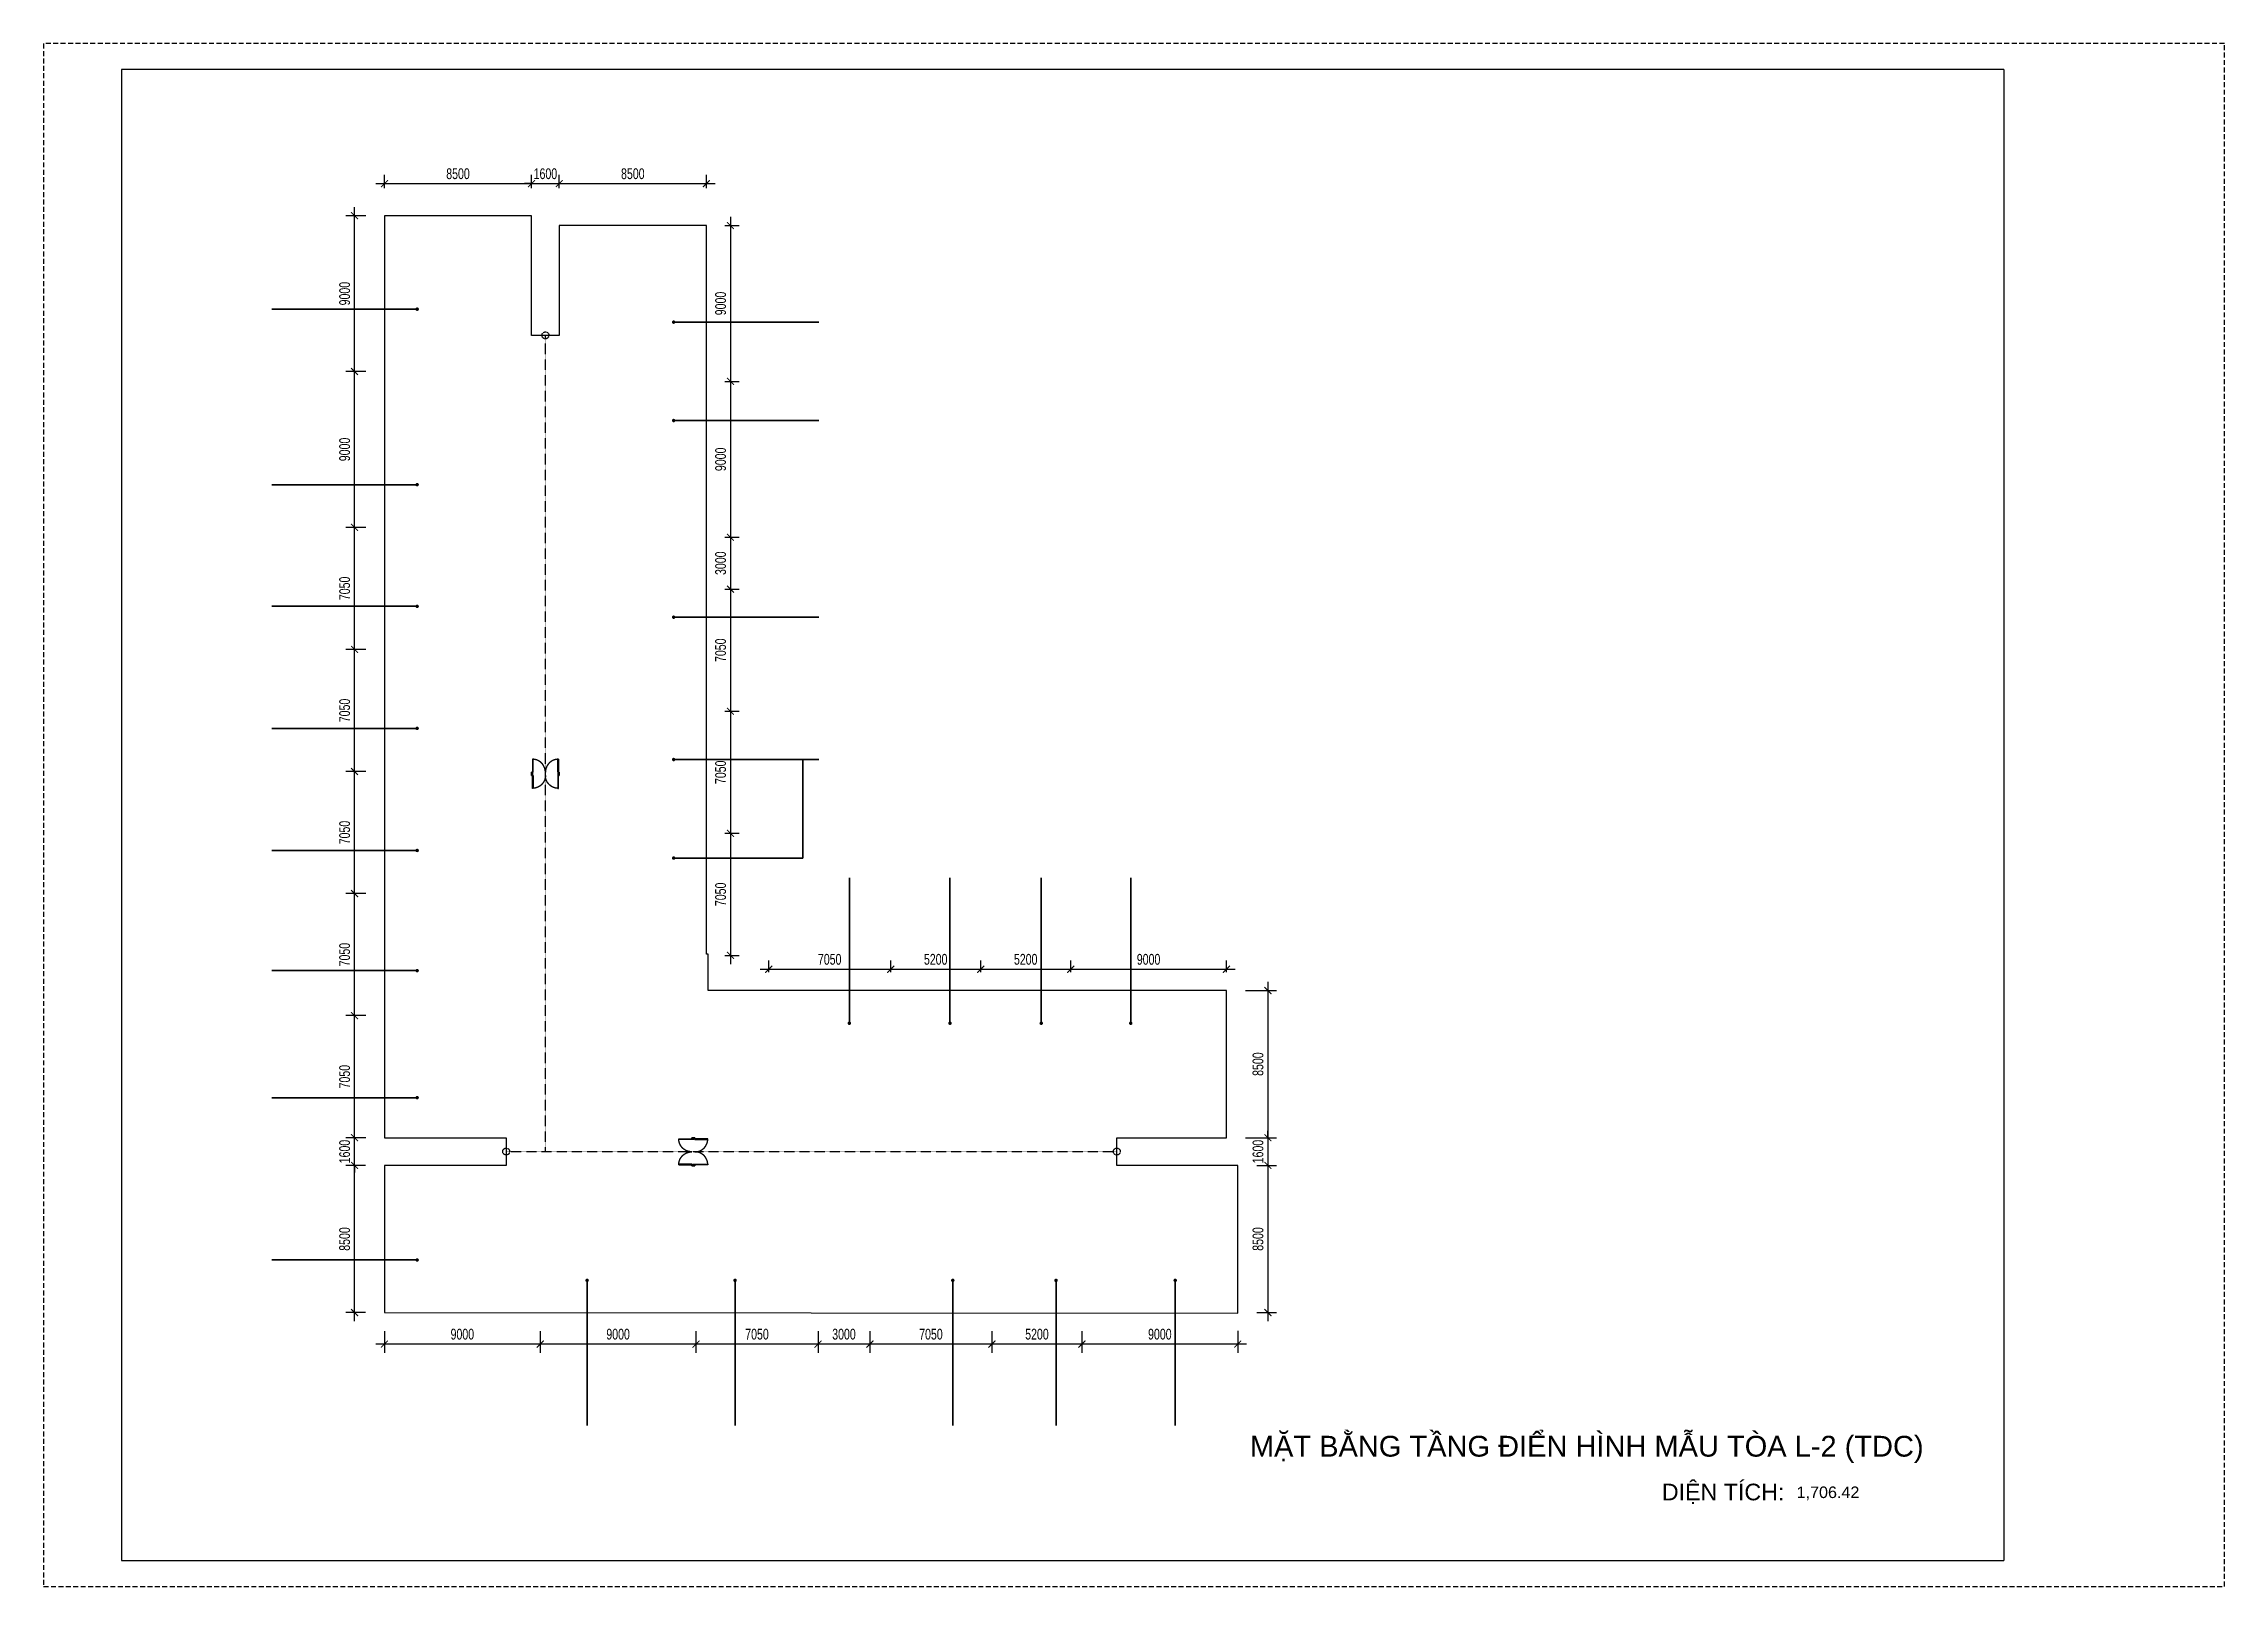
# Model space of a CAD drawing. Header units: millimetres. Extents: x 43 to 126043, y -89269 to -169.
import ezdxf
from ezdxf.enums import TextEntityAlignment as Align

# ---------------------------------------------------------------- set-up
doc = ezdxf.new("R2010")
doc.units = ezdxf.units.MM
doc.linetypes.add('HIDDEN', pattern=[9.525, 6.35, -3.175])
doc.layers.get('0').update_dxf_attribs({"color": 231})
doc.layers.get('DefPoints').update_dxf_attribs({"color": 191})
doc.layers.add('A-DOOR', color=142, linetype='Continuous')
doc.layers.add('MDI-BAO', color=1, linetype='Continuous')
for name, color, linetype, lineweight in [('A-SHBD', 7, 'Continuous', 35), ('A-TEXT', 255, 'Continuous', 25), ('text', 7, 'Continuous', 20)]:
    doc.layers.add(name, color=color, linetype=linetype, lineweight=lineweight)
doc.layers.add('MDI-HANHLANG', color=5, linetype='HIDDEN', plot=False)
doc.styles.add('250602-MB CO CAU CĂN HO X1-3A-1$0$style1', font='arial.ttf')
doc.styles.add('DIM', font='arial.ttf', dxfattribs={"width": 0.7})
doc.styles.add('VTK_Arial', font='arial.ttf', dxfattribs={"width": 0.8})
doc.dimstyles.new('1-500', dxfattribs={"dimscale": 500, "dimtxt": 1.25, "dimasz": 0.8, "dimexe": 1, "dimexo": 1, "dimgap": 0.5, "dimtad": 1, "dimdec": 0, "dimrnd": 10, "dimdsep": 46, "dimtxsty": 'DIM', "dimblk1": 'ARCHTICK', "dimblk2": 'ARCHTICK', "dimsah": 1, "dimcen": 0, "dimdle": 1, "dimclrd": 256, "dimclre": 256, "dimclrt": 7, "dimadec": 0, "dimazin": 0, "dimtfac": 1, "dimtdec": 0, "dimtix": 1, "dimtmove": 2, "dimatfit": 0, "dimldrblk": 'ARCHTICK', "dimfxl": 1, "dimtolj": 1, "dimarcsym": 0})
doc.dimstyles.new('250602-MB CO CAU CĂN HO X1-3A-1$0$Dim_50', dxfattribs={"dimscale": 50, "dimtxt": 2, "dimasz": 1.5, "dimexe": 1, "dimexo": 0, "dimgap": 1, "dimtad": 1, "dimdec": 0, "dimlfac": -1, "dimzin": 12, "dimdsep": 46, "dimtxsty": '250602-MB CO CAU CĂN HO X1-3A-1$0$style1', "dimblk1": '250602-MB CO CAU CĂN HO X1-3A-1$0$_ARCHTICK', "dimblk2": '250602-MB CO CAU CĂN HO X1-3A-1$0$_ARCHTICK', "dimsah": 1, "dimcen": 1.5, "dimdle": 1.5, "dimclrd": 256, "dimclre": 256, "dimclrt": 2, "dimadec": 1, "dimazin": 3, "dimtm": 1e-09, "dimtfac": 0.416667, "dimtdec": 0, "dimtix": 1, "dimtmove": 2, "dimatfit": 3, "dimfxl": 7, "dimfxlon": 1, "dimtolj": 1, "dimtzin": 0, "dimlwd": -1, "dimlwe": -1, "dimarcsym": 1})

# ---------------------------------------------------------------- blocks, each defined once
blk = doc.blocks.new('VTK-A1_BoKhungTen')
at = {"layer": 'DefPoints', "linetype": 'HIDDEN', "ltscale": 0.3}
blk.add_lwpolyline([(0, -594), (840, -594), (840, 0), (0, 0)], close=True, dxfattribs=at)
at = {"layer": 'DefPoints'}
for points in [[(755, -10), (30, -10), (30, -584), (755, -584)], [(755, -10), (755, -584)]]:
    blk.add_lwpolyline(points, dxfattribs=at)
blk = doc.blocks.new('*U178')
for p, q in [((-650, -90), (-650, -50)), ((-100, -70), (-650, -70)), ((-100, -90), (-100, -50)), ((-650, -1510), (-650, -1550)), ((-100, -1530), (-650, -1530)), ((-100, -1510), (-100, -1550))]:
    blk.add_line(p, q)
for points in [[(180, 0), (180, -60), (40, -60), (40, -50), (0, -50), (0, 0)], [(0, -50), (0, -90), (-750, -90), (-750, -50)], [(0, -1550), (0, -1510), (-750, -1510), (-750, -1550)], [(180, -1600), (180, -1540), (40, -1540), (40, -1550), (0, -1550), (0, -1600)]]:
    blk.add_lwpolyline(points, close=True)
at = {"linetype": 'HIDDEN', "ltscale": 1000}
for centre, start, end in [((0, -50), 180.00004, 270), ((0, -1550), 90, 179.99996)]:
    blk.add_arc(centre, 750, start, end, dxfattribs=at)
blk = doc.blocks.new('*U181')
for p, q in [((-650, -90), (-650, -50)), ((-100, -70), (-650, -70)), ((-100, -90), (-100, -50)), ((-650, -1510), (-650, -1550)), ((-100, -1530), (-650, -1530)), ((-100, -1510), (-100, -1550))]:
    blk.add_line(p, q)
for points in [[(180, 0), (180, -60), (40, -60), (40, -50), (0, -50), (0, 0)], [(0, -50), (0, -90), (-750, -90), (-750, -50)], [(0, -1550), (0, -1510), (-750, -1510), (-750, -1550)], [(180, -1600), (180, -1540), (40, -1540), (40, -1550), (0, -1550), (0, -1600)]]:
    blk.add_lwpolyline(points, close=True)
at = {"linetype": 'HIDDEN', "ltscale": 1000}
for centre, start, end in [((0, -50), 180.00004, 270), ((0, -1550), 90, 179.99996)]:
    blk.add_arc(centre, 750, start, end, dxfattribs=at)
blk = doc.blocks.new('*U179')
for p, q in [((-650, -90), (-650, -50)), ((-100, -70), (-650, -70)), ((-100, -90), (-100, -50)), ((-650, -1510), (-650, -1550)), ((-100, -1530), (-650, -1530)), ((-100, -1510), (-100, -1550))]:
    blk.add_line(p, q)
for points in [[(180, 0), (180, -60), (40, -60), (40, -50), (0, -50), (0, 0)], [(0, -50), (0, -90), (-750, -90), (-750, -50)], [(0, -1550), (0, -1510), (-750, -1510), (-750, -1550)], [(180, -1600), (180, -1540), (40, -1540), (40, -1550), (0, -1550), (0, -1600)]]:
    blk.add_lwpolyline(points, close=True)
at = {"linetype": 'HIDDEN', "ltscale": 1000}
for centre, start, end in [((0, -50), 180.00004, 270), ((0, -1550), 90, 179.99996)]:
    blk.add_arc(centre, 750, start, end, dxfattribs=at)
blk = doc.blocks.new('*U180')
for p, q in [((-650, -90), (-650, -50)), ((-100, -70), (-650, -70)), ((-100, -90), (-100, -50)), ((-650, -1510), (-650, -1550)), ((-100, -1530), (-650, -1530)), ((-100, -1510), (-100, -1550))]:
    blk.add_line(p, q)
for points in [[(180, 0), (180, -60), (40, -60), (40, -50), (0, -50), (0, 0)], [(0, -50), (0, -90), (-750, -90), (-750, -50)], [(0, -1550), (0, -1510), (-750, -1510), (-750, -1550)], [(180, -1600), (180, -1540), (40, -1540), (40, -1550), (0, -1550), (0, -1600)]]:
    blk.add_lwpolyline(points, close=True)
at = {"linetype": 'HIDDEN', "ltscale": 1000}
for centre, start, end in [((0, -50), 180.00004, 270), ((0, -1550), 90, 179.99996)]:
    blk.add_arc(centre, 750, start, end, dxfattribs=at)
blk = doc.blocks.new('250602-MB CO CAU CĂN HO X1-3A-1$0$_ARCHTICK')
at = {"color": 0, "linetype": 'ByBlock', "const_width": 0.15}
blk.add_lwpolyline([(-0.5, -0.5), (0.5, 0.5)], dxfattribs=at)
blk = doc.blocks.new('_ArchTick')
at = {"color": 0, "linetype": 'ByBlock', "const_width": 0.15}
blk.add_lwpolyline([(-0.5, -0.5), (0.5, 0.5)], dxfattribs=at)
blk = doc.blocks.new('*D182')
at = {"lineweight": -2, "transparency": 16777216}
for p, q in [((41436, -53628), (49486, -53628)), ((41936, -53790), (41936, -53128)), ((48986, -53805), (48986, -53128))]:
    blk.add_line(p, q, dxfattribs=at)
at = {"layer": 'DefPoints', "color": 0, "transparency": 16777216}
for p in [(48986, -53628), (41936, -54290), (48986, -54305)]:
    blk.add_point(p, dxfattribs=at)
at = {"lineweight": -2, "transparency": 16777216, "xscale": 400, "yscale": 400, "zscale": 400, "rotation": 180}
blk.add_blockref('_ArchTick', (41936, -53628), dxfattribs=at)
at = {"lineweight": -2, "transparency": 16777216, "xscale": 400, "yscale": 400, "zscale": 400}
blk.add_blockref('_ArchTick', (48986, -53628), dxfattribs=at)
at = {"color": 7, "transparency": 16777216, "insert": (45461, -53058), "char_height": 625, "attachment_point": 5, "style": 'DIM'}
blk.add_mtext('\\A1;7050', dxfattribs=at)
blk = doc.blocks.new('*D183')
at = {"lineweight": -2, "transparency": 16777216}
for p, q in [((48486, -53628), (54686, -53628)), ((48986, -53805), (48986, -53128)), ((54186, -53805), (54186, -53128))]:
    blk.add_line(p, q, dxfattribs=at)
at = {"layer": 'DefPoints', "color": 0, "transparency": 16777216}
for p in [(54186, -53628), (48986, -54305), (54186, -54305)]:
    blk.add_point(p, dxfattribs=at)
at = {"lineweight": -2, "transparency": 16777216, "xscale": 400, "yscale": 400, "zscale": 400, "rotation": 180}
blk.add_blockref('_ArchTick', (48986, -53628), dxfattribs=at)
at = {"lineweight": -2, "transparency": 16777216, "xscale": 400, "yscale": 400, "zscale": 400}
blk.add_blockref('_ArchTick', (54186, -53628), dxfattribs=at)
at = {"color": 7, "transparency": 16777216, "insert": (51586, -53058), "char_height": 625, "attachment_point": 5, "style": 'DIM'}
blk.add_mtext('\\A1;5200', dxfattribs=at)
blk = doc.blocks.new('*D184')
at = {"lineweight": -2, "transparency": 16777216}
for p, q in [((53686, -53628), (59886, -53628)), ((54186, -53805), (54186, -53128)), ((59386, -53790), (59386, -53128))]:
    blk.add_line(p, q, dxfattribs=at)
at = {"layer": 'DefPoints', "color": 0, "transparency": 16777216}
for p in [(59386, -53628), (54186, -54305), (59386, -54290)]:
    blk.add_point(p, dxfattribs=at)
at = {"lineweight": -2, "transparency": 16777216, "xscale": 400, "yscale": 400, "zscale": 400, "rotation": 180}
blk.add_blockref('_ArchTick', (54186, -53628), dxfattribs=at)
at = {"lineweight": -2, "transparency": 16777216, "xscale": 400, "yscale": 400, "zscale": 400}
blk.add_blockref('_ArchTick', (59386, -53628), dxfattribs=at)
at = {"color": 7, "transparency": 16777216, "insert": (56786, -53058), "char_height": 625, "attachment_point": 5, "style": 'DIM'}
blk.add_mtext('\\A1;5200', dxfattribs=at)
blk = doc.blocks.new('*D185')
at = {"lineweight": -2, "transparency": 16777216}
for p, q in [((58886, -53628), (68886, -53628)), ((59386, -53790), (59386, -53128)), ((68386, -53795), (68386, -53128))]:
    blk.add_line(p, q, dxfattribs=at)
at = {"layer": 'DefPoints', "color": 0, "transparency": 16777216}
for p in [(68386, -53628), (59386, -54290), (68386, -54295)]:
    blk.add_point(p, dxfattribs=at)
at = {"lineweight": -2, "transparency": 16777216, "xscale": 400, "yscale": 400, "zscale": 400, "rotation": 180}
blk.add_blockref('_ArchTick', (59386, -53628), dxfattribs=at)
at = {"lineweight": -2, "transparency": 16777216, "xscale": 400, "yscale": 400, "zscale": 400}
blk.add_blockref('_ArchTick', (68386, -53628), dxfattribs=at)
at = {"color": 7, "transparency": 16777216, "insert": (63886, -53058), "char_height": 625, "attachment_point": 5, "style": 'DIM'}
blk.add_mtext('\\A1;9000', dxfattribs=at)
blk = doc.blocks.new('*D186')
at = {"lineweight": -2, "transparency": 16777216}
for p, q in [((69476, -54857), (71279, -54857)), ((70779, -54357), (70779, -63857)), ((69486, -63357), (71279, -63357))]:
    blk.add_line(p, q, dxfattribs=at)
at = {"layer": 'DefPoints', "color": 0, "transparency": 16777216}
for p in [(68976, -54857), (68986, -63357), (70779, -63357)]:
    blk.add_point(p, dxfattribs=at)
at = {"lineweight": -2, "transparency": 16777216, "xscale": 400, "yscale": 400, "zscale": 400}
for p, rotation in [((70779, -54857), 90), ((70779, -63357), 270)]:
    blk.add_blockref('_ArchTick', p, dxfattribs=dict(at, rotation=rotation))
at = {"color": 7, "transparency": 16777216, "insert": (70209, -59107), "char_height": 625, "attachment_point": 5, "rotation": 90, "style": 'DIM'}
blk.add_mtext('\\A1;8500', dxfattribs=at)
blk = doc.blocks.new('*D187')
at = {"lineweight": -2, "transparency": 16777216}
for p, q in [((70779, -63357), (70779, -62957)), ((69486, -63357), (71279, -63357)), ((70779, -63357), (70779, -64957)), ((70136, -64957), (71279, -64957)), ((70779, -64957), (70779, -65357))]:
    blk.add_line(p, q, dxfattribs=at)
at = {"layer": 'DefPoints', "color": 0, "transparency": 16777216}
for p in [(68986, -63357), (69636, -64957), (70779, -64957)]:
    blk.add_point(p, dxfattribs=at)
at = {"lineweight": -2, "transparency": 16777216, "xscale": 400, "yscale": 400, "zscale": 400}
for p, rotation in [((70779, -63357), 270), ((70779, -64957), 90)]:
    blk.add_blockref('_ArchTick', p, dxfattribs=dict(at, rotation=rotation))
at = {"color": 7, "transparency": 16777216, "insert": (70209, -64157), "char_height": 625, "attachment_point": 5, "rotation": 90, "style": 'DIM'}
blk.add_mtext('\\A1;1600', dxfattribs=at)
blk = doc.blocks.new('*D188')
at = {"lineweight": -2, "transparency": 16777216}
for p, q in [((70136, -64957), (71279, -64957)), ((70779, -64457), (70779, -73957)), ((70136, -73457), (71279, -73457))]:
    blk.add_line(p, q, dxfattribs=at)
at = {"layer": 'DefPoints', "color": 0, "transparency": 16777216}
for p in [(69636, -64957), (69636, -73457), (70779, -73457)]:
    blk.add_point(p, dxfattribs=at)
at = {"lineweight": -2, "transparency": 16777216, "xscale": 400, "yscale": 400, "zscale": 400}
for p, rotation in [((70779, -64957), 90), ((70779, -73457), 270)]:
    blk.add_blockref('_ArchTick', p, dxfattribs=dict(at, rotation=rotation))
at = {"color": 7, "transparency": 16777216, "insert": (70209, -69207), "char_height": 625, "attachment_point": 5, "rotation": 90, "style": 'DIM'}
blk.add_mtext('\\A1;8500', dxfattribs=at)
blk = doc.blocks.new('*D189')
at = {"lineweight": -2, "transparency": 16777216}
for p, q in [((69536, -75276), (59536, -75276)), ((60036, -74524), (60036, -75776)), ((69036, -74519), (69036, -75776))]:
    blk.add_line(p, q, dxfattribs=at)
at = {"layer": 'DefPoints', "color": 0, "transparency": 16777216}
for p in [(60036, -74024), (69036, -74019), (60036, -75276)]:
    blk.add_point(p, dxfattribs=at)
at = {"lineweight": -2, "transparency": 16777216, "xscale": 400, "yscale": 400, "zscale": 400, "rotation": 180}
blk.add_blockref('_ArchTick', (60036, -75276), dxfattribs=at)
at = {"lineweight": -2, "transparency": 16777216, "xscale": 400, "yscale": 400, "zscale": 400}
blk.add_blockref('_ArchTick', (69036, -75276), dxfattribs=at)
at = {"color": 7, "transparency": 16777216, "insert": (64536, -74707), "char_height": 625, "attachment_point": 5, "style": 'DIM'}
blk.add_mtext('\\A1;9000', dxfattribs=at)
blk = doc.blocks.new('*D190')
at = {"lineweight": -2, "transparency": 16777216}
for p, q in [((60536, -75276), (54336, -75276)), ((54836, -74524), (54836, -75776)), ((60036, -74524), (60036, -75776))]:
    blk.add_line(p, q, dxfattribs=at)
at = {"layer": 'DefPoints', "color": 0, "transparency": 16777216}
for p in [(54836, -74024), (60036, -74024), (54836, -75276)]:
    blk.add_point(p, dxfattribs=at)
at = {"lineweight": -2, "transparency": 16777216, "xscale": 400, "yscale": 400, "zscale": 400, "rotation": 180}
blk.add_blockref('_ArchTick', (54836, -75276), dxfattribs=at)
at = {"lineweight": -2, "transparency": 16777216, "xscale": 400, "yscale": 400, "zscale": 400}
blk.add_blockref('_ArchTick', (60036, -75276), dxfattribs=at)
at = {"color": 7, "transparency": 16777216, "insert": (57436, -74707), "char_height": 625, "attachment_point": 5, "style": 'DIM'}
blk.add_mtext('\\A1;5200', dxfattribs=at)
blk = doc.blocks.new('*D191')
at = {"lineweight": -2, "transparency": 16777216}
for p, q in [((55336, -75276), (47286, -75276)), ((47786, -74524), (47786, -75776)), ((54836, -74524), (54836, -75776))]:
    blk.add_line(p, q, dxfattribs=at)
at = {"layer": 'DefPoints', "color": 0, "transparency": 16777216}
for p in [(47786, -74024), (54836, -74024), (47786, -75276)]:
    blk.add_point(p, dxfattribs=at)
at = {"lineweight": -2, "transparency": 16777216, "xscale": 400, "yscale": 400, "zscale": 400, "rotation": 180}
blk.add_blockref('_ArchTick', (47786, -75276), dxfattribs=at)
at = {"lineweight": -2, "transparency": 16777216, "xscale": 400, "yscale": 400, "zscale": 400}
blk.add_blockref('_ArchTick', (54836, -75276), dxfattribs=at)
at = {"color": 7, "transparency": 16777216, "insert": (51311, -74707), "char_height": 625, "attachment_point": 5, "style": 'DIM'}
blk.add_mtext('\\A1;7050', dxfattribs=at)
blk = doc.blocks.new('*D192')
at = {"lineweight": -2, "transparency": 16777216}
for p, q in [((48286, -75276), (44286, -75276)), ((44786, -74524), (44786, -75776)), ((47786, -74524), (47786, -75776))]:
    blk.add_line(p, q, dxfattribs=at)
at = {"layer": 'DefPoints', "color": 0, "transparency": 16777216}
for p in [(44786, -74024), (47786, -74024), (44786, -75276)]:
    blk.add_point(p, dxfattribs=at)
at = {"lineweight": -2, "transparency": 16777216, "xscale": 400, "yscale": 400, "zscale": 400, "rotation": 180}
blk.add_blockref('_ArchTick', (44786, -75276), dxfattribs=at)
at = {"lineweight": -2, "transparency": 16777216, "xscale": 400, "yscale": 400, "zscale": 400}
blk.add_blockref('_ArchTick', (47786, -75276), dxfattribs=at)
at = {"color": 7, "transparency": 16777216, "insert": (46286, -74707), "char_height": 625, "attachment_point": 5, "style": 'DIM'}
blk.add_mtext('\\A1;3000', dxfattribs=at)
blk = doc.blocks.new('*D193')
at = {"lineweight": -2, "transparency": 16777216}
for p, q in [((45286, -75276), (37236, -75276)), ((37736, -74524), (37736, -75776)), ((44786, -74524), (44786, -75776))]:
    blk.add_line(p, q, dxfattribs=at)
at = {"layer": 'DefPoints', "color": 0, "transparency": 16777216}
for p in [(37736, -74024), (44786, -74024), (37736, -75276)]:
    blk.add_point(p, dxfattribs=at)
at = {"lineweight": -2, "transparency": 16777216, "xscale": 400, "yscale": 400, "zscale": 400, "rotation": 180}
blk.add_blockref('_ArchTick', (37736, -75276), dxfattribs=at)
at = {"lineweight": -2, "transparency": 16777216, "xscale": 400, "yscale": 400, "zscale": 400}
blk.add_blockref('_ArchTick', (44786, -75276), dxfattribs=at)
at = {"color": 7, "transparency": 16777216, "insert": (41261, -74707), "char_height": 625, "attachment_point": 5, "style": 'DIM'}
blk.add_mtext('\\A1;7050', dxfattribs=at)
blk = doc.blocks.new('*D194')
at = {"lineweight": -2, "transparency": 16777216}
for p, q in [((38236, -75276), (28236, -75276)), ((28736, -74524), (28736, -75776)), ((37736, -74524), (37736, -75776))]:
    blk.add_line(p, q, dxfattribs=at)
at = {"layer": 'DefPoints', "color": 0, "transparency": 16777216}
for p in [(28736, -74024), (37736, -74024), (28736, -75276)]:
    blk.add_point(p, dxfattribs=at)
at = {"lineweight": -2, "transparency": 16777216, "xscale": 400, "yscale": 400, "zscale": 400, "rotation": 180}
blk.add_blockref('_ArchTick', (28736, -75276), dxfattribs=at)
at = {"lineweight": -2, "transparency": 16777216, "xscale": 400, "yscale": 400, "zscale": 400}
blk.add_blockref('_ArchTick', (37736, -75276), dxfattribs=at)
at = {"color": 7, "transparency": 16777216, "insert": (33236, -74707), "char_height": 625, "attachment_point": 5, "style": 'DIM'}
blk.add_mtext('\\A1;9000', dxfattribs=at)
blk = doc.blocks.new('*D195')
at = {"lineweight": -2, "transparency": 16777216}
for p, q in [((29236, -75276), (19236, -75276)), ((19736, -74524), (19736, -75776)), ((28736, -74524), (28736, -75776))]:
    blk.add_line(p, q, dxfattribs=at)
at = {"layer": 'DefPoints', "color": 0, "transparency": 16777216}
for p in [(19736, -74024), (28736, -74024), (19736, -75276)]:
    blk.add_point(p, dxfattribs=at)
at = {"lineweight": -2, "transparency": 16777216, "xscale": 400, "yscale": 400, "zscale": 400, "rotation": 180}
blk.add_blockref('_ArchTick', (19736, -75276), dxfattribs=at)
at = {"lineweight": -2, "transparency": 16777216, "xscale": 400, "yscale": 400, "zscale": 400}
blk.add_blockref('_ArchTick', (28736, -75276), dxfattribs=at)
at = {"color": 7, "transparency": 16777216, "insert": (24236, -74707), "char_height": 625, "attachment_point": 5, "style": 'DIM'}
blk.add_mtext('\\A1;9000', dxfattribs=at)
blk = doc.blocks.new('*D196')
at = {"lineweight": -2, "transparency": 16777216}
for p, q in [((18636, -64957), (17507, -64957)), ((18007, -73957), (18007, -64457)), ((18646, -73457), (17507, -73457))]:
    blk.add_line(p, q, dxfattribs=at)
at = {"layer": 'DefPoints', "color": 0, "transparency": 16777216}
for p in [(18007, -64957), (19136, -64957), (19146, -73457)]:
    blk.add_point(p, dxfattribs=at)
at = {"lineweight": -2, "transparency": 16777216, "xscale": 400, "yscale": 400, "zscale": 400}
for p, rotation in [((18007, -64957), 90), ((18007, -73457), 270)]:
    blk.add_blockref('_ArchTick', p, dxfattribs=dict(at, rotation=rotation))
at = {"color": 7, "transparency": 16777216, "insert": (17438, -69207), "char_height": 625, "attachment_point": 5, "rotation": 90, "style": 'DIM'}
blk.add_mtext('\\A1;8500', dxfattribs=at)
blk = doc.blocks.new('*D197')
at = {"lineweight": -2, "transparency": 16777216}
for p, q in [((18007, -63357), (18007, -62957)), ((18669, -63357), (17507, -63357)), ((18007, -64957), (18007, -63357)), ((18636, -64957), (17507, -64957)), ((18007, -64957), (18007, -65357))]:
    blk.add_line(p, q, dxfattribs=at)
at = {"layer": 'DefPoints', "color": 0, "transparency": 16777216}
for p in [(18007, -63357), (19169, -63357), (19136, -64957)]:
    blk.add_point(p, dxfattribs=at)
at = {"lineweight": -2, "transparency": 16777216, "xscale": 400, "yscale": 400, "zscale": 400}
for p, rotation in [((18007, -63357), 270), ((18007, -64957), 90)]:
    blk.add_blockref('_ArchTick', p, dxfattribs=dict(at, rotation=rotation))
at = {"color": 7, "transparency": 16777216, "insert": (17438, -64157), "char_height": 625, "attachment_point": 5, "rotation": 90, "style": 'DIM'}
blk.add_mtext('\\A1;1600', dxfattribs=at)
blk = doc.blocks.new('*D198')
at = {"lineweight": -2, "transparency": 16777216}
for p, q in [((18669, -56307), (17507, -56307)), ((18007, -63857), (18007, -55807)), ((18669, -63357), (17507, -63357))]:
    blk.add_line(p, q, dxfattribs=at)
at = {"layer": 'DefPoints', "color": 0, "transparency": 16777216}
for p in [(18007, -56307), (19169, -56307), (19169, -63357)]:
    blk.add_point(p, dxfattribs=at)
at = {"lineweight": -2, "transparency": 16777216, "xscale": 400, "yscale": 400, "zscale": 400}
for p, rotation in [((18007, -56307), 90), ((18007, -63357), 270)]:
    blk.add_blockref('_ArchTick', p, dxfattribs=dict(at, rotation=rotation))
at = {"color": 7, "transparency": 16777216, "insert": (17438, -59832), "char_height": 625, "attachment_point": 5, "rotation": 90, "style": 'DIM'}
blk.add_mtext('\\A1;7050', dxfattribs=at)
blk = doc.blocks.new('*D199')
at = {"lineweight": -2, "transparency": 16777216}
for p, q in [((18007, -56807), (18007, -48757)), ((18669, -49257), (17507, -49257)), ((18669, -56307), (17507, -56307))]:
    blk.add_line(p, q, dxfattribs=at)
at = {"layer": 'DefPoints', "color": 0, "transparency": 16777216}
for p in [(18007, -49257), (19169, -49257), (19169, -56307)]:
    blk.add_point(p, dxfattribs=at)
at = {"lineweight": -2, "transparency": 16777216, "xscale": 400, "yscale": 400, "zscale": 400}
for p, rotation in [((18007, -49257), 90), ((18007, -56307), 270)]:
    blk.add_blockref('_ArchTick', p, dxfattribs=dict(at, rotation=rotation))
at = {"color": 7, "transparency": 16777216, "insert": (17438, -52782), "char_height": 625, "attachment_point": 5, "rotation": 90, "style": 'DIM'}
blk.add_mtext('\\A1;7050', dxfattribs=at)
blk = doc.blocks.new('*D200')
at = {"lineweight": -2, "transparency": 16777216}
for p, q in [((18669, -42207), (17507, -42207)), ((18007, -49757), (18007, -41707)), ((18669, -49257), (17507, -49257))]:
    blk.add_line(p, q, dxfattribs=at)
at = {"layer": 'DefPoints', "color": 0, "transparency": 16777216}
for p in [(18007, -42207), (19169, -42207), (19169, -49257)]:
    blk.add_point(p, dxfattribs=at)
at = {"lineweight": -2, "transparency": 16777216, "xscale": 400, "yscale": 400, "zscale": 400}
for p, rotation in [((18007, -42207), 90), ((18007, -49257), 270)]:
    blk.add_blockref('_ArchTick', p, dxfattribs=dict(at, rotation=rotation))
at = {"color": 7, "transparency": 16777216, "insert": (17438, -45732), "char_height": 625, "attachment_point": 5, "rotation": 90, "style": 'DIM'}
blk.add_mtext('\\A1;7050', dxfattribs=at)
blk = doc.blocks.new('*D201')
at = {"lineweight": -2, "transparency": 16777216}
for p, q in [((18669, -35157), (17507, -35157)), ((18007, -42707), (18007, -34657)), ((18669, -42207), (17507, -42207))]:
    blk.add_line(p, q, dxfattribs=at)
at = {"layer": 'DefPoints', "color": 0, "transparency": 16777216}
for p in [(18007, -35157), (19169, -35157), (19169, -42207)]:
    blk.add_point(p, dxfattribs=at)
at = {"lineweight": -2, "transparency": 16777216, "xscale": 400, "yscale": 400, "zscale": 400}
for p, rotation in [((18007, -35157), 90), ((18007, -42207), 270)]:
    blk.add_blockref('_ArchTick', p, dxfattribs=dict(at, rotation=rotation))
at = {"color": 7, "transparency": 16777216, "insert": (17438, -38682), "char_height": 625, "attachment_point": 5, "rotation": 90, "style": 'DIM'}
blk.add_mtext('\\A1;7050', dxfattribs=at)
blk = doc.blocks.new('*D202')
at = {"lineweight": -2, "transparency": 16777216}
for p, q in [((18007, -35657), (18007, -27607)), ((18669, -28107), (17507, -28107)), ((18669, -35157), (17507, -35157))]:
    blk.add_line(p, q, dxfattribs=at)
at = {"layer": 'DefPoints', "color": 0, "transparency": 16777216}
for p in [(18007, -28107), (19169, -28107), (19169, -35157)]:
    blk.add_point(p, dxfattribs=at)
at = {"lineweight": -2, "transparency": 16777216, "xscale": 400, "yscale": 400, "zscale": 400}
for p, rotation in [((18007, -28107), 90), ((18007, -35157), 270)]:
    blk.add_blockref('_ArchTick', p, dxfattribs=dict(at, rotation=rotation))
at = {"color": 7, "transparency": 16777216, "insert": (17438, -31632), "char_height": 625, "attachment_point": 5, "rotation": 90, "style": 'DIM'}
blk.add_mtext('\\A1;7050', dxfattribs=at)
blk = doc.blocks.new('*D203')
at = {"lineweight": -2, "transparency": 16777216}
for p, q in [((18007, -28607), (18007, -18607)), ((18669, -19107), (17507, -19107)), ((18669, -28107), (17507, -28107))]:
    blk.add_line(p, q, dxfattribs=at)
at = {"layer": 'DefPoints', "color": 0, "transparency": 16777216}
for p in [(18007, -19107), (19169, -19107), (19169, -28107)]:
    blk.add_point(p, dxfattribs=at)
at = {"lineweight": -2, "transparency": 16777216, "xscale": 400, "yscale": 400, "zscale": 400}
for p, rotation in [((18007, -19107), 90), ((18007, -28107), 270)]:
    blk.add_blockref('_ArchTick', p, dxfattribs=dict(at, rotation=rotation))
at = {"color": 7, "transparency": 16777216, "insert": (17438, -23607), "char_height": 625, "attachment_point": 5, "rotation": 90, "style": 'DIM'}
blk.add_mtext('\\A1;9000', dxfattribs=at)
blk = doc.blocks.new('*D204')
at = {"lineweight": -2, "transparency": 16777216}
for p, q in [((18007, -19607), (18007, -9607)), ((18669, -10107), (17507, -10107)), ((18669, -19107), (17507, -19107))]:
    blk.add_line(p, q, dxfattribs=at)
at = {"layer": 'DefPoints', "color": 0, "transparency": 16777216}
for p in [(18007, -10107), (19169, -10107), (19169, -19107)]:
    blk.add_point(p, dxfattribs=at)
at = {"lineweight": -2, "transparency": 16777216, "xscale": 400, "yscale": 400, "zscale": 400}
for p, rotation in [((18007, -10107), 90), ((18007, -19107), 270)]:
    blk.add_blockref('_ArchTick', p, dxfattribs=dict(at, rotation=rotation))
at = {"color": 7, "transparency": 16777216, "insert": (17438, -14607), "char_height": 625, "attachment_point": 5, "rotation": 90, "style": 'DIM'}
blk.add_mtext('\\A1;9000', dxfattribs=at)
blk = doc.blocks.new('*D205')
at = {"lineweight": -2, "transparency": 16777216}
for p, q in [((19236, -8255), (28736, -8255)), ((19736, -8507), (19736, -7755)), ((28236, -8507), (28236, -7755))]:
    blk.add_line(p, q, dxfattribs=at)
at = {"layer": 'DefPoints', "color": 0, "transparency": 16777216}
for p in [(28236, -8255), (19736, -9007), (28236, -9007)]:
    blk.add_point(p, dxfattribs=at)
at = {"lineweight": -2, "transparency": 16777216, "xscale": 400, "yscale": 400, "zscale": 400, "rotation": 180}
blk.add_blockref('_ArchTick', (19736, -8255), dxfattribs=at)
at = {"lineweight": -2, "transparency": 16777216, "xscale": 400, "yscale": 400, "zscale": 400}
blk.add_blockref('_ArchTick', (28236, -8255), dxfattribs=at)
at = {"color": 7, "transparency": 16777216, "insert": (23986, -7686), "char_height": 625, "attachment_point": 5, "style": 'DIM'}
blk.add_mtext('\\A1;8500', dxfattribs=at)
blk = doc.blocks.new('*D206')
at = {"lineweight": -2, "transparency": 16777216}
for p, q in [((28236, -8255), (27836, -8255)), ((28236, -8507), (28236, -7755)), ((28236, -8255), (29836, -8255)), ((29836, -8507), (29836, -7755)), ((29836, -8255), (30236, -8255))]:
    blk.add_line(p, q, dxfattribs=at)
at = {"layer": 'DefPoints', "color": 0, "transparency": 16777216}
for p in [(29836, -8255), (28236, -9007), (29836, -9007)]:
    blk.add_point(p, dxfattribs=at)
at = {"lineweight": -2, "transparency": 16777216, "xscale": 400, "yscale": 400, "zscale": 400}
blk.add_blockref('_ArchTick', (28236, -8255), dxfattribs=at)
at = {"lineweight": -2, "transparency": 16777216, "xscale": 400, "yscale": 400, "zscale": 400, "rotation": 180}
blk.add_blockref('_ArchTick', (29836, -8255), dxfattribs=at)
at = {"color": 7, "transparency": 16777216, "insert": (29036, -7686), "char_height": 625, "attachment_point": 5, "style": 'DIM'}
blk.add_mtext('\\A1;1600', dxfattribs=at)
blk = doc.blocks.new('*D207')
at = {"lineweight": -2, "transparency": 16777216}
for p, q in [((29336, -8255), (38836, -8255)), ((29836, -8507), (29836, -7755)), ((38336, -8507), (38336, -7755))]:
    blk.add_line(p, q, dxfattribs=at)
at = {"layer": 'DefPoints', "color": 0, "transparency": 16777216}
for p in [(38336, -8255), (29836, -9007), (38336, -9007)]:
    blk.add_point(p, dxfattribs=at)
at = {"lineweight": -2, "transparency": 16777216, "xscale": 400, "yscale": 400, "zscale": 400, "rotation": 180}
blk.add_blockref('_ArchTick', (29836, -8255), dxfattribs=at)
at = {"lineweight": -2, "transparency": 16777216, "xscale": 400, "yscale": 400, "zscale": 400}
blk.add_blockref('_ArchTick', (38336, -8255), dxfattribs=at)
at = {"color": 7, "transparency": 16777216, "insert": (34086, -7686), "char_height": 625, "attachment_point": 5, "style": 'DIM'}
blk.add_mtext('\\A1;8500', dxfattribs=at)
blk = doc.blocks.new('*D208')
at = {"lineweight": -2, "transparency": 16777216}
for p, q in [((39397, -10677), (40229, -10677)), ((39729, -10177), (39729, -20177)), ((39402, -19677), (40229, -19677))]:
    blk.add_line(p, q, dxfattribs=at)
at = {"layer": 'DefPoints', "color": 0, "transparency": 16777216}
for p in [(38897, -10677), (38902, -19677), (39729, -19677)]:
    blk.add_point(p, dxfattribs=at)
at = {"lineweight": -2, "transparency": 16777216, "xscale": 400, "yscale": 400, "zscale": 400}
for p, rotation in [((39729, -10677), 90), ((39729, -19677), 270)]:
    blk.add_blockref('_ArchTick', p, dxfattribs=dict(at, rotation=rotation))
at = {"color": 7, "transparency": 16777216, "insert": (39160, -15177), "char_height": 625, "attachment_point": 5, "rotation": 90, "style": 'DIM'}
blk.add_mtext('\\A1;9000', dxfattribs=at)
blk = doc.blocks.new('*D209')
at = {"lineweight": -2, "transparency": 16777216}
for p, q in [((39402, -19677), (40229, -19677)), ((39729, -19177), (39729, -29177)), ((39402, -28677), (40229, -28677))]:
    blk.add_line(p, q, dxfattribs=at)
at = {"layer": 'DefPoints', "color": 0, "transparency": 16777216}
for p in [(38902, -19677), (38902, -28677), (39729, -28677)]:
    blk.add_point(p, dxfattribs=at)
at = {"lineweight": -2, "transparency": 16777216, "xscale": 400, "yscale": 400, "zscale": 400}
for p, rotation in [((39729, -19677), 90), ((39729, -28677), 270)]:
    blk.add_blockref('_ArchTick', p, dxfattribs=dict(at, rotation=rotation))
at = {"color": 7, "transparency": 16777216, "insert": (39160, -24177), "char_height": 625, "attachment_point": 5, "rotation": 90, "style": 'DIM'}
blk.add_mtext('\\A1;9000', dxfattribs=at)
blk = doc.blocks.new('*D210')
at = {"lineweight": -2, "transparency": 16777216}
for p, q in [((39402, -28677), (40229, -28677)), ((39729, -28177), (39729, -32177)), ((39402, -31677), (40229, -31677))]:
    blk.add_line(p, q, dxfattribs=at)
at = {"layer": 'DefPoints', "color": 0, "transparency": 16777216}
for p in [(38902, -28677), (38902, -31677), (39729, -31677)]:
    blk.add_point(p, dxfattribs=at)
at = {"lineweight": -2, "transparency": 16777216, "xscale": 400, "yscale": 400, "zscale": 400}
for p, rotation in [((39729, -28677), 90), ((39729, -31677), 270)]:
    blk.add_blockref('_ArchTick', p, dxfattribs=dict(at, rotation=rotation))
at = {"color": 7, "transparency": 16777216, "insert": (39160, -30177), "char_height": 625, "attachment_point": 5, "rotation": 90, "style": 'DIM'}
blk.add_mtext('\\A1;3000', dxfattribs=at)
blk = doc.blocks.new('*D211')
at = {"lineweight": -2, "transparency": 16777216}
for p, q in [((39729, -31177), (39729, -39227)), ((39402, -31677), (40229, -31677)), ((39402, -38727), (40229, -38727))]:
    blk.add_line(p, q, dxfattribs=at)
at = {"layer": 'DefPoints', "color": 0, "transparency": 16777216}
for p in [(38902, -31677), (38902, -38727), (39729, -38727)]:
    blk.add_point(p, dxfattribs=at)
at = {"lineweight": -2, "transparency": 16777216, "xscale": 400, "yscale": 400, "zscale": 400}
for p, rotation in [((39729, -31677), 90), ((39729, -38727), 270)]:
    blk.add_blockref('_ArchTick', p, dxfattribs=dict(at, rotation=rotation))
at = {"color": 7, "transparency": 16777216, "insert": (39160, -35202), "char_height": 625, "attachment_point": 5, "rotation": 90, "style": 'DIM'}
blk.add_mtext('\\A1;7050', dxfattribs=at)
blk = doc.blocks.new('*D212')
at = {"lineweight": -2, "transparency": 16777216}
for p, q in [((39402, -38727), (40229, -38727)), ((39729, -38227), (39729, -46277)), ((39402, -45777), (40229, -45777))]:
    blk.add_line(p, q, dxfattribs=at)
at = {"layer": 'DefPoints', "color": 0, "transparency": 16777216}
for p in [(38902, -38727), (38902, -45777), (39729, -45777)]:
    blk.add_point(p, dxfattribs=at)
at = {"lineweight": -2, "transparency": 16777216, "xscale": 400, "yscale": 400, "zscale": 400}
for p, rotation in [((39729, -38727), 90), ((39729, -45777), 270)]:
    blk.add_blockref('_ArchTick', p, dxfattribs=dict(at, rotation=rotation))
at = {"color": 7, "transparency": 16777216, "insert": (39160, -42252), "char_height": 625, "attachment_point": 5, "rotation": 90, "style": 'DIM'}
blk.add_mtext('\\A1;7050', dxfattribs=at)
blk = doc.blocks.new('*D213')
at = {"lineweight": -2, "transparency": 16777216}
for p, q in [((39729, -45277), (39729, -53327)), ((39402, -45777), (40229, -45777)), ((39402, -52827), (40229, -52827))]:
    blk.add_line(p, q, dxfattribs=at)
at = {"layer": 'DefPoints', "color": 0, "transparency": 16777216}
for p in [(38902, -45777), (38902, -52827), (39729, -52827)]:
    blk.add_point(p, dxfattribs=at)
at = {"lineweight": -2, "transparency": 16777216, "xscale": 400, "yscale": 400, "zscale": 400}
for p, rotation in [((39729, -45777), 90), ((39729, -52827), 270)]:
    blk.add_blockref('_ArchTick', p, dxfattribs=dict(at, rotation=rotation))
at = {"color": 7, "transparency": 16777216, "insert": (39160, -49302), "char_height": 625, "attachment_point": 5, "rotation": 90, "style": 'DIM'}
blk.add_mtext('\\A1;7050', dxfattribs=at)

msp = doc.modelspace()

# ---------------------------------------------------------------- linework, layer by layer
at = {"layer": 'A-SHBD'}
msp.add_line((43908.4, -41515.3, 0), (43908.5, -47205.5, 0), dxfattribs=at)
at = {"layer": 'MDI-BAO'}
msp.add_lwpolyline([(68385.5, -54857), (38435.5, -54857), (38435.5, -52757), (38335.5, -52757), (38335.5, -10676.8), (29835.5, -10676.8), (29835.5, -17017.9), (28235.5, -17017.9), (28235.5, -10107), (19735.5, -10107), (19735.5, -63357), (26771.7, -63357), (26771.7, -64957), (19735.5, -64957), (19735.5, -73457), (69035.5, -73487), (69035.5, -64957), (62048.5, -64957), (62048.5, -63357), (68385.5, -63357)], close=True, dxfattribs=at)
at = {"layer": 'MDI-HANHLANG', "linetype": 'HIDDEN'}
for p, q in [((29035.5, -64157), (29035.5, -17017.9)), ((26771.7, -64157), (62048.5, -64157))]:
    msp.add_line(p, q, dxfattribs=at)
at = {"layer": 'MDI-HANHLANG'}
for centre in [(29035.5, -17017.9), (26771.7, -64157), (62048.5, -64157)]:
    msp.add_circle(centre, 200, dxfattribs=at)

# ---------------------------------------------------------------- block references
at = {"layer": 'A-DOOR'}
for name, p, rotation in [('*U180', (29835.5, -42249.9), 270), ('*U181', (37670.8, -64972.2), 180)]:
    msp.add_blockref(name, p, dxfattribs=dict(at, rotation=rotation))
at = {"layer": 'A-DOOR', "xscale": -1}
for name, p, rotation in [('*U179', (29835.5, -42429.9), 270), ('*U178', (37490.8, -64972.2), 180)]:
    msp.add_blockref(name, p, dxfattribs=dict(at, rotation=rotation))
at = {"layer": 'DefPoints', "xscale": 150, "yscale": 150, "zscale": 150}
msp.add_blockref('VTK-A1_BoKhungTen', (43.4, -168.9), dxfattribs=at)

# ---------------------------------------------------------------- texts
at = {"layer": 'A-TEXT', "style": 'VTK_Arial'}
msp.add_text('1,706.42', height=666.67, dxfattribs=at).set_placement((104952.5, -84367.9), align=Align.BOTTOM_RIGHT)
at = {"layer": 'text', "style": 'VTK_Arial'}
for s, height, p in [('MẶT BẰNG TẦNG ĐIỂN HÌNH MẪU TÒA L-2 (TDC)', 1200, (108665.1, -82134.7)), ('DIỆN TÍCH: ', 960, (100992.5, -84586.8))]:
    msp.add_text(s, height=height, dxfattribs=at).set_placement(p, align=Align.BOTTOM_RIGHT)

# ---------------------------------------------------------------- dimensions: what is measured, and where the dimension line sits
for base, p1, p2, picture, middle in [((28235.5, -8255.5), (19735.5, -9007), (28235.5, -9007), '*D205', (23985.5, -7686.4)), ((29835.5, -8255.5), (28235.5, -9007), (29835.5, -9007), '*D206', (29035.5, -7686.4)), ((38335.5, -8255.5), (29835.5, -9007), (38335.5, -9007), '*D207', (34085.5, -7686.4)), ((48985.5, -53627.6), (41935.5, -54290.2), (48985.5, -54305.2), '*D182', (45460.5, -53058.5)), ((54185.5, -53627.6), (48985.5, -54305.2), (54185.5, -54305.2), '*D183', (51585.5, -53058.5)), ((59385.5, -53627.6), (54185.5, -54305.2), (59385.5, -54290.2), '*D184', (56785.5, -53058.5)), ((68385.5, -53627.6), (59385.5, -54290.2), (68385.5, -54295.2), '*D185', (63885.5, -53058.5)), ((19735.5, -75276.4), (28735.5, -74023.6), (19735.5, -74023.6), '*D195', (24235.5, -74707.3)), ((28735.5, -75276.4), (37735.5, -74023.6), (28735.5, -74023.6), '*D194', (33235.5, -74707.3)), ((37735.5, -75276.4), (44785.5, -74023.6), (37735.5, -74023.6), '*D193', (41260.5, -74707.3)), ((44785.5, -75276.4), (47785.5, -74023.6), (44785.5, -74023.6), '*D192', (46285.5, -74707.1)), ((47785.5, -75276.4), (54835.5, -74023.6), (47785.5, -74023.6), '*D191', (51310.5, -74707.3)), ((54835.5, -75276.4), (60035.5, -74023.6), (54835.5, -74023.6), '*D190', (57435.5, -74707.3)), ((60035.5, -75276.4), (69035.5, -74018.6), (60035.5, -74023.6), '*D189', (64535.5, -74707.3))]:
    dim = msp.add_linear_dim(base=base, p1=p1, p2=p2, dimstyle='1-500')
    dim.commit()
    dim.dimension.update_dxf_attribs({"geometry": picture, "text_midpoint": middle})
for base, p1, p2, picture, middle in [((18006.7, -10107), (19168.9, -19107), (19168.9, -10107), '*D204', (17437.5, -14607)), ((39729.4, -19676.8), (38897.1, -10676.8), (38902.1, -19676.8), '*D208', (39160.3, -15176.8)), ((18006.7, -19107), (19168.9, -28107), (19168.9, -19107), '*D203', (17437.5, -23607)), ((39729.4, -28676.8), (38902.1, -19676.8), (38902.1, -28676.8), '*D209', (39160.3, -24176.8)), ((18006.7, -28107), (19168.9, -35157), (19168.9, -28107), '*D202', (17437.5, -31632)), ((39729.4, -31676.8), (38902.1, -28676.8), (38902.1, -31676.8), '*D210', (39160.1, -30176.8)), ((39729.4, -38726.8), (38902.1, -31676.8), (38902.1, -38726.8), '*D211', (39160.3, -35201.8)), ((18006.7, -35157), (19168.9, -42207), (19168.9, -35157), '*D201', (17437.5, -38682)), ((39729.4, -45776.8), (38902.1, -38726.8), (38902.1, -45776.8), '*D212', (39160.3, -42251.8)), ((18006.7, -42207), (19168.9, -49257), (19168.9, -42207), '*D200', (17437.5, -45732)), ((39729.4, -52826.8), (38902.1, -45776.8), (38902.1, -52826.8), '*D213', (39160.3, -49301.8)), ((18006.7, -49257), (19168.9, -56307), (19168.9, -49257), '*D199', (17437.5, -52782)), ((70778.5, -63356.8), (68975.5, -54856.8), (68985.5, -63356.8), '*D186', (70209.4, -59106.8)), ((18006.7, -56307), (19168.9, -63357), (19168.9, -56307), '*D198', (17437.5, -59832)), ((18006.7, -63357), (19135.5, -64957), (19168.9, -63357), '*D197', (17437.5, -64157)), ((70778.5, -64957), (68985.5, -63356.8), (69635.5, -64957), '*D187', (70209.4, -64156.9)), ((18006.7, -64957), (19145.5, -73457), (19135.5, -64957), '*D196', (17437.5, -69207)), ((70778.5, -73457), (69635.5, -64957), (69635.5, -73457), '*D188', (70209.4, -69207))]:
    dim = msp.add_linear_dim(base=base, p1=p1, p2=p2, angle=90, dimstyle='1-500')
    dim.commit()
    dim.dimension.update_dxf_attribs({"geometry": picture, "text_midpoint": middle})

# ---------------------------------------------------------------- leaders
at = {"layer": 'A-SHBD'}
for points in [[(21625, -15503.5, 0), (13235.5, -15503.4)], [(36446, -16253.7, 0), (44835.5, -16253.7)], [(36446, -21935.7, 0), (44835.5, -21935.6)], [(21625, -25644, 0), (13235.5, -25643.9)], [(21625, -32665.9, 0), (13235.5, -32665.8)], [(36446, -33294.7, 0), (44835.5, -33294.7)], [(21625, -39715.9, 0), (13235.5, -39715.8)], [(36446, -41515.4, 0), (44835.5, -41515.3)], [(21625, -46765.9, 0), (13235.5, -46765.8)], [(36446, -47205.5, 0), (43908.5, -47205.5, 0)], [(46596.3, -56746.5, 0), (46596.3, -48357, 0)], [(52411.3, -56746.5, 0), (52411.3, -48357, 0)], [(57683, -56746.5, 0), (57682.9, -48357, 0)], [(62855.1, -56746.5, 0), (62855, -48357)], [(21625, -53707.4, 0), (13235.5, -53707.4)], [(21625, -61045.6, 0), (13235.5, -61045.5)], [(21625, -70419.4, 0), (13235.5, -70419.3)], [(31445.3, -71596.3, 0), (31445.2, -79985.9)], [(39994, -71596.3, 0), (39993.9, -79985.9)], [(52574.1, -71596.3, 0), (52574, -79985.9)], [(58537.8, -71596.3, 0), (58537.8, -79985.9)], [(65423.6, -71596.3, 0), (65423.5, -79985.9)]]:
    msp.add_leader(points, dimstyle='250602-MB CO CAU CĂN HO X1-3A-1$0$Dim_50', override={"dimasz": 4, "dimtad": 0, "dimldrblk": 'Dot', "dimtfill": 1}, dxfattribs=at)

doc.saveas('drawing.dxf')
